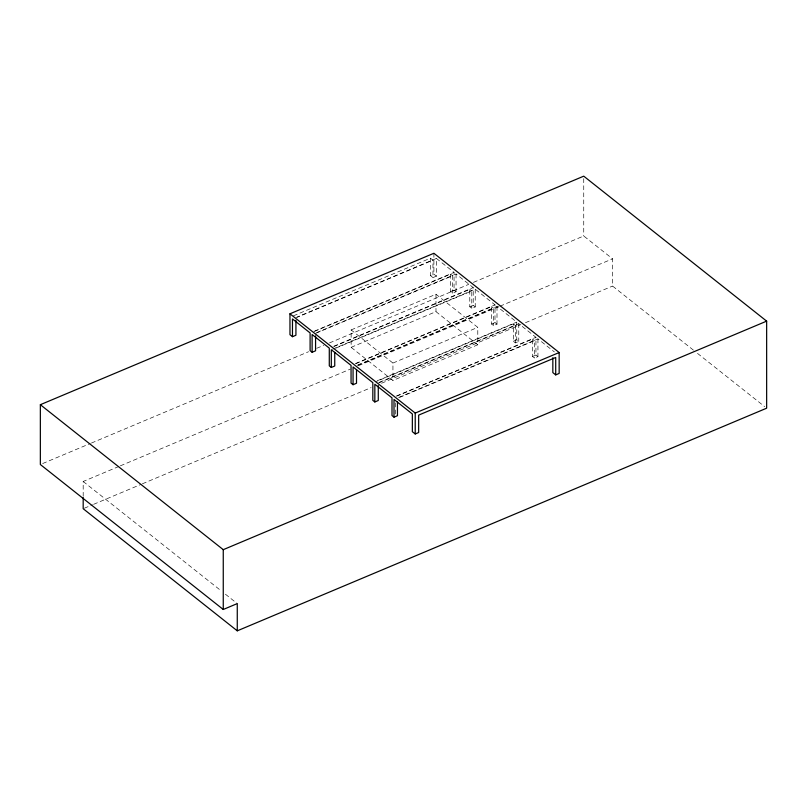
<?xml version="1.0" encoding="UTF-8"?>
<svg xmlns="http://www.w3.org/2000/svg" width="807" height="807" viewBox="0 0 807 807"><rect width="100%" height="100%" fill="white"/><g stroke="black" fill="none" stroke-linecap="round" stroke-linejoin="round"><path stroke-width="0.61" stroke-dasharray="4.04 3.03" d="M293.415 315.84L430.454 258.2L432.966 260.187L432.966 277.598L436.416 276.155L436.416 258.422L297.117 317.01M295.927 317.827L432.966 260.187M430.454 258.2L430.454 275.611L433.904 274.158L436.416 276.155M314.76 330.981L454.048 272.403L454.048 290.127L456.056 291.72L452.616 293.173L450.599 291.579L450.599 274.168L313.56 331.798M316.768 332.575L456.056 273.987L473.225 287.595L473.225 305.328L475.232 306.922L471.792 308.365L469.785 306.781L469.785 289.37L333.876 346.526M315.567 333.392L452.616 275.762L452.616 293.173M351.136 329.922L435.982 294.242L477.784 327.37L477.784 344.781L392.938 380.47L351.136 347.333L351.136 329.922L392.938 363.059L392.938 380.47M450.599 291.579L454.048 290.127M42.67 463.541L90.273 443.527M91.443 443.033L308.567 351.721M316.687 348.301L323.657 345.376M329.468 342.935L468.796 284.336M473.437 282.379L583.743 235.987L612.574 258.835L612.574 286.071L693.566 350.258M333.937 346.183L473.225 287.595M332.464 349.239L475.232 289.188L494.994 304.854L494.994 322.578L497.001 324.172L493.551 325.625L491.544 324.031L491.544 306.62L355.635 363.775M335.883 348.12L471.792 290.964L471.792 308.365M351.136 347.333L435.982 311.653L477.784 344.781M469.785 306.781L473.225 305.328M355.695 363.432L494.994 304.854M357.713 365.026L497.001 306.438L516.762 322.104L516.762 339.828L518.77 341.422L515.32 342.874L513.313 341.28L513.313 323.869L376.274 381.509M357.642 365.369L493.551 308.213L493.551 325.625M83.182 496.325L83.182 481.476L119.194 466.335M120.354 465.841L350.309 369.132M358.429 365.712L498.847 306.66M500.007 306.176L612.574 258.835M392.938 363.059L477.784 327.37M491.544 324.031L494.994 322.578M377.464 380.682L516.762 322.104M379.472 382.276L518.77 323.698L535.939 337.306L535.939 355.03L537.946 356.623L534.496 358.076L532.489 356.482L532.489 339.071L396.61 396.217M378.281 383.093L515.32 325.463L515.32 342.874M84.342 508.218L92.472 504.799M93.632 504.314L141.235 484.301M142.395 483.807L371.099 387.622M381.55 383.234L520.858 324.636M525.498 322.689L612.574 286.071M513.313 341.28L516.762 339.828M396.64 395.884L535.939 337.306M398.648 397.478L537.946 338.89L554.348 351.892M399.778 397.316L534.496 340.665L534.496 358.076M532.489 356.482L535.939 355.03M697.51 353.395L764.673 406.627M436.416 258.422L454.048 272.403M450.599 274.168L452.616 275.762M469.785 289.37L471.792 290.964M491.544 306.62L493.551 308.213M513.313 323.869L515.32 325.463M532.489 339.071L534.496 340.665M430.454 275.611L432.966 277.598M83.182 481.476L221.461 591.067M225.415 594.204L237.268 603.596M583.743 178.66L583.743 235.987M537.946 338.89L537.946 356.623M518.77 323.698L518.77 341.422M497.001 306.438L497.001 324.172M475.232 289.188L475.232 306.922M456.056 273.987L456.056 291.72M435.982 294.242L435.982 311.653M433.904 253.267L433.904 274.158M395.45 402.925L395.45 414.112"/><path stroke-width="1.21" d="M237.268 630.832L237.268 603.596L223.257 609.487L40.35 464.519L40.35 404.7L583.743 176.168L766.65 321.136L766.65 408.191L237.268 630.832L83.182 508.713L83.182 497.566M295.927 320.318L295.927 335.238L292.477 336.69L289.965 334.693L289.965 313.802L433.904 253.267L559.16 352.538L559.16 373.429L555.71 374.882L552.835 372.602L552.835 357.683M292.477 336.69L292.477 318.957L310.11 332.938L310.11 350.662L312.117 352.255L315.567 350.803L315.567 335.883M312.117 352.255L312.117 334.522L329.286 348.13L329.286 365.864L331.304 367.457L334.744 366.005L334.744 352.326M331.304 367.457L331.304 349.724L351.055 365.389L351.055 383.113L353.062 384.707L356.512 383.254L356.512 369.576M353.062 384.707L353.062 366.973L372.824 382.639L372.824 400.363L374.831 401.957L378.281 400.504L378.281 385.585M374.831 401.957L374.831 384.233L392 397.831L392 415.565L394.008 417.158L397.458 415.706L397.458 402.027M289.965 313.802L415.222 413.073L559.16 352.538M394.008 417.158L394.008 399.425L412.347 413.961L412.347 431.695L415.222 433.964L418.662 432.522L418.662 415.111L555.71 357.471L555.71 374.882M40.35 404.7L223.257 549.668L766.65 321.136M415.222 413.073L415.222 433.964M223.257 549.668L223.257 609.487"/></g></svg>
